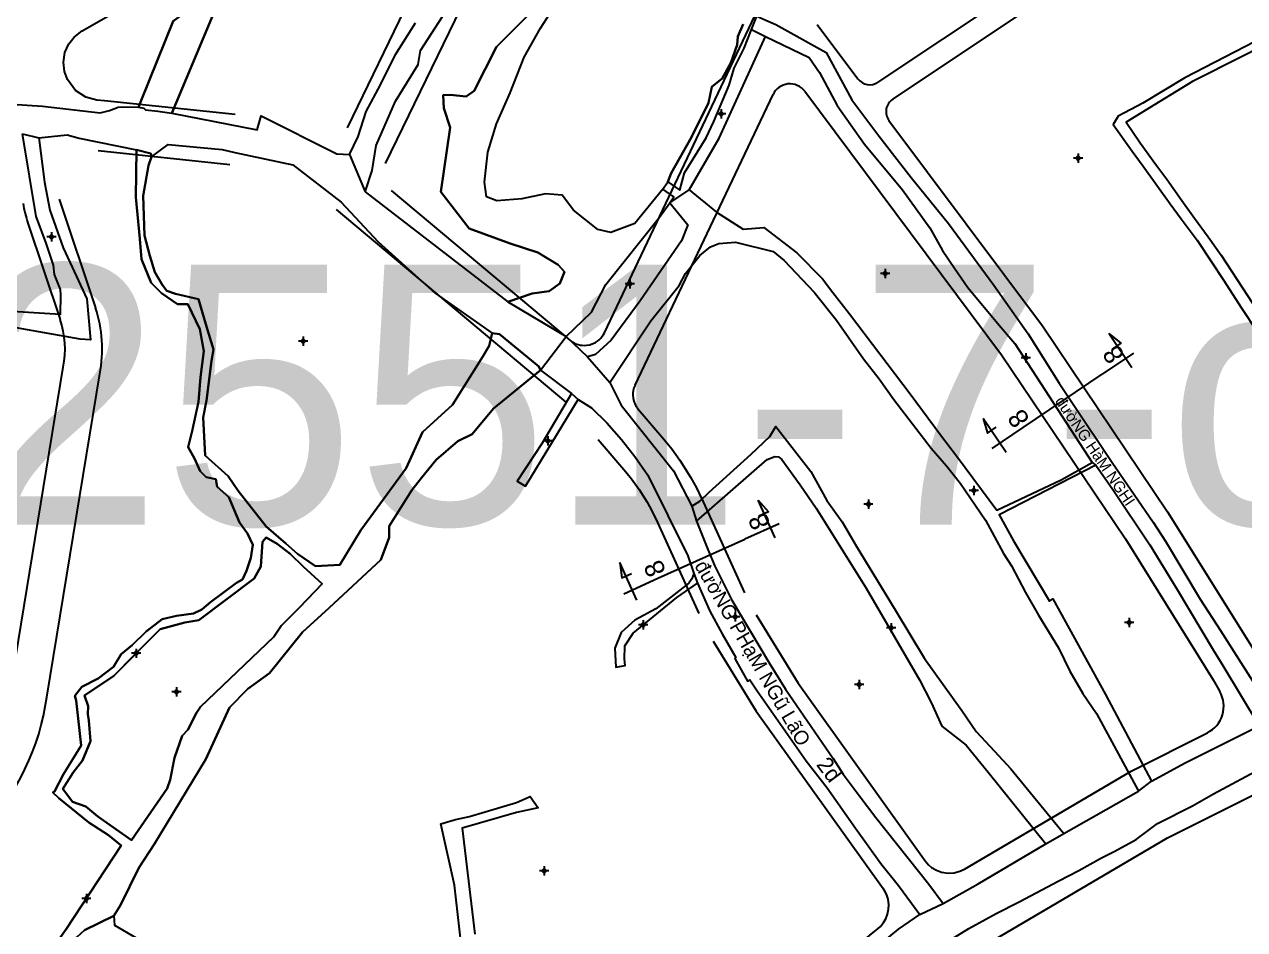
# Model space of a CAD drawing. Extents: x 548357 to 553070, y 1834500 to 1842500.
# Drawn here: x 551147.4 to 551476, y 1839059.6 to 1839303.4 of the extents above; entities that cross this region are included whole.
import ezdxf

# ---------------------------------------------------------------- set-up
doc = ezdxf.new("R2010")
doc.units = 0
for name, color, linetype in [('Level 10', 7, 'Continuous'), ('Level 11', 7, 'Continuous'), ('Level 13', 7, 'Continuous'), ('Level 2', 7, 'Continuous'), ('Level 30', 7, 'Continuous'), ('Level 4', 7, 'Continuous'), ('Level 55', 7, 'Continuous'), ('Level 7', 7, 'Continuous')]:
    doc.layers.add(name, color=color, linetype=linetype)

msp = doc.modelspace()

# ---------------------------------------------------------------- linework, layer by layer
at = {"layer": 'Level 10'}
for p, q in [((551343.22, 1839302.02), (551344.61, 1839305.69)), ((551343.22, 1839302.02), (551347.01, 1839300.19)), ((551146.86, 1839273.93), (551151.32, 1839272.87)), ((551234.95, 1839268.35), (551239.12, 1839258.3)), ((551239.12, 1839258.3), (551277.62, 1839228.73)), ((551319.29, 1839259.06), (551320.7, 1839261.03)), ((551321.17, 1839255.35), (551326.43, 1839258.87)), ((551277.62, 1839228.73), (551293.3, 1839219.36)), ((551286.41, 1839210.33), (551293.3, 1839219.36)), ((551293.3, 1839219.36), (551299.04, 1839213.85)), ((551299.04, 1839213.85), (551305.03, 1839206.96)), ((551286.41, 1839210.33), (551294.74, 1839203.99)), ((551294.74, 1839203.99), (551296.52, 1839202.42)), ((551434.94, 1839185.45), (551435.93, 1839184.74)), ((551327.14, 1839173.69), (551328.43, 1839169.65)), ((551327.69, 1839155.5), (551328.66, 1839152.96)), ((551171.44, 1839127.98), (551183.96, 1839140.52)), ((551427.31, 1839085.49), (551447.4, 1839096.94)), ((551447.4, 1839096.94), (551450.93, 1839099.62)), ((551422.47, 1839082.73), (551427.31, 1839085.49)), ((551388.55, 1839063.72), (551394.81, 1839066.6))]:
    msp.add_line(p, q, dxfattribs=at)
for points in [[(551239.12, 1839258.3), (551241.04, 1839264.06), (551242.15, 1839270.79), (551247.34, 1839282.73), (551253.41, 1839292.62), (551254.05, 1839296.37), (551260.97, 1839307.09), (551270.64, 1839327.46), (551272.93, 1839333.03), (551279.12, 1839354.17), (551278.69, 1839357.19), (551278.3, 1839363.59), (551277.52, 1839371.16), (551274.81, 1839379.55), (551269.44, 1839396.94), (551265.11, 1839405.74), (551263.42, 1839416.61), (551262.25, 1839426.58), (551261.35, 1839438.35), (551261.18, 1839447.6), (551260.8, 1839455.97), (551260.04, 1839460.82), (551260.67, 1839466.05)], [(551178.11, 1839281.15), (551178.84, 1839282.94), (551187.49, 1839304.32), (551189.2, 1839305.53), (551193.04, 1839312.33), (551192.8, 1839321.51), (551190.92, 1839325.97), (551182.02, 1839335.66), (551184.37, 1839338.68), (551188.76, 1839335.33), (551192.46, 1839332.64), (551196.73, 1839329.53), (551196.65, 1839325.49), (551203.48, 1839319.17), (551202.2, 1839315.65), (551187.09, 1839279.48)], [(551319.29, 1839259.06), (551311.81, 1839249.76), (551305.36, 1839247.4), (551301.81, 1839248.22), (551295.31, 1839253.41), (551292.21, 1839257.44), (551287.69, 1839257.75), (551281.34, 1839256.44), (551274.61, 1839255.89), (551271.83, 1839256.94), (551271.33, 1839260.9), (551272.2, 1839268.98), (551274.49, 1839276.66), (551278.25, 1839285.04), (551281.95, 1839294.6), (551286.35, 1839302.42), (551291.19, 1839310.06)], [(551277.62, 1839228.73), (551284.16, 1839230.91), (551288.74, 1839231.6), (551291.62, 1839233.6), (551292.85, 1839236.75), (551291.16, 1839238.67), (551285.68, 1839242.01), (551278.23, 1839244.43), (551267.13, 1839248.48), (551259.51, 1839258.34), (551262.09, 1839275.62), (551260.33, 1839280.86), (551260.2, 1839284.37), (551262.05, 1839284.42), (551266.39, 1839284.03), (551268.49, 1839285.56), (551274.51, 1839297.4), (551284.01, 1839306.87)], [(551344.61, 1839305.69), (551347.07, 1839304.57), (551349.72, 1839303.43), (551363.29, 1839295.87), (551370.25, 1839283.09), (551377.49, 1839273.37), (551381.78, 1839267.82), (551386.24, 1839262.18), (551396.27, 1839249.84), (551408.43, 1839233.16), (551417.73, 1839220.11), (551426.05, 1839206.76), (551429.8, 1839201.1), (551440.36, 1839185.46), (551451.36, 1839169.37), (551454.71, 1839164.2), (551464.05, 1839148.66), (551469.49, 1839140.18), (551480.42, 1839122.9), (551483.86, 1839116.42)], [(551234.95, 1839268.35), (551237.31, 1839273.26), (551239.46, 1839279.96), (551243.28, 1839287.13), (551247.35, 1839295.3), (551252.7, 1839303.87)], [(551320.7, 1839261.03), (551321.61, 1839263.4), (551327.04, 1839273.08), (551331.6, 1839282.34), (551332.53, 1839286.62), (551335.26, 1839288.87), (551337.66, 1839293.11), (551339.37, 1839297.9), (551339.49, 1839300.2), (551340.96, 1839303.46)], [(551320.7, 1839261.03), (551323.88, 1839258.79), (551325.17, 1839263.42), (551330.98, 1839272.87), (551333.1, 1839277.23), (551337.2, 1839287.04), (551338.52, 1839291.61), (551341.26, 1839297), (551343.22, 1839302.02)], [(551326.43, 1839258.87), (551334.52, 1839272.77), (551347.01, 1839300.19)], [(551347.01, 1839300.19), (551358.7, 1839294.52), (551361.49, 1839290.43), (551366.31, 1839281.55), (551373.59, 1839271.2), (551383.88, 1839258.88), (551391.22, 1839248.65), (551394.65, 1839242.54), (551397.89, 1839237.79), (551401.5, 1839232.59), (551409.87, 1839222.39), (551414.1, 1839217.44), (551434.94, 1839185.45)], [(551481.4, 1839300.13), (551459.94, 1839289.08), (551448.6, 1839282.18), (551441.98, 1839278.7), (551440.56, 1839276.49), (551445.73, 1839269.3), (551448.68, 1839265.2), (551455.94, 1839255.12), (551458.91, 1839251.09), (551463.18, 1839245.29), (551467.07, 1839239.47), (551470.4, 1839234.47), (551475.11, 1839227.18), (551479.49, 1839220.49)], [(551482.45, 1839298.41), (551464.08, 1839289.14), (551461.99, 1839288.05), (551453.15, 1839282.69), (551444.13, 1839277.09), (551447.85, 1839271.54), (551452.05, 1839265.69), (551455.03, 1839261.72), (551459.11, 1839256.03), (551462.47, 1839251.25), (551466.14, 1839246.23), (551469.64, 1839241.23), (551483.85, 1839219.5), (551487.72, 1839215.07), (551489.34, 1839212.06), (551495.82, 1839199.44), (551502.85, 1839186.94), (551514.61, 1839164.79), (551527.98, 1839137.95)], [(551132.17, 1839282.47), (551137.11, 1839282.35), (551152.25, 1839281.38), (551167.8, 1839279.59), (551170.34, 1839280.21), (551172.69, 1839281.14), (551173.93, 1839281.26), (551178.1, 1839281.15), (551178.11, 1839281.15)], [(551178.11, 1839281.15), (551179.52, 1839280.91), (551180.04, 1839280.41), (551183.3, 1839280.05), (551187.09, 1839279.48)], [(551187.09, 1839279.48), (551210.05, 1839275.05), (551211.17, 1839278.77), (551231.53, 1839268.55), (551234.95, 1839268.35)], [(551151.32, 1839272.87), (551152.83, 1839260.97), (551154.28, 1839253.36), (551157.8, 1839243.27), (551161.43, 1839235.56), (551164.22, 1839229.51), (551165.16, 1839218.45), (551162.41, 1839218.65), (551137.02, 1839223.11), (551136.92, 1839226.61), (551154.28, 1839225.6), (551157.09, 1839225.35), (551157.18, 1839230.53), (551157.09, 1839232.01), (551155.5, 1839236.06), (551155.22, 1839238.6), (551153.13, 1839244.77), (551150.58, 1839251.67), (551146.86, 1839273.93)], [(551151.32, 1839272.87), (551158.9, 1839273.71), (551162.14, 1839272.76), (551177.62, 1839269.62), (551181.49, 1839268.62), (551181.61, 1839267.74)], [(551181.61, 1839267.74), (551186.15, 1839271.05), (551200.64, 1839269.72), (551204.07, 1839268.95), (551219.72, 1839265.6), (551232.7, 1839255.56), (551242.65, 1839244.83), (551258.02, 1839231.08), (551273.37, 1839220.24)], [(551156.68, 1839056.94), (551158.6, 1839059.7), (551173.5, 1839082.29), (551170.02, 1839085.05), (551164.76, 1839088.48), (551156.68, 1839094.99), (551155.08, 1839096.5), (551155.51, 1839096.81), (551157.96, 1839101.44), (551162.67, 1839109.2), (551161.37, 1839121.32), (551161.01, 1839122.55), (551162.9, 1839124.96), (551167.22, 1839127.25), (551171.38, 1839130.41), (551173.5, 1839133.82), (551176.45, 1839136.23), (551180.22, 1839139.87), (551184.48, 1839143.19), (551188.39, 1839144.14), (551192.94, 1839144.71), (551195.19, 1839145.87), (551197.47, 1839147.8), (551204.54, 1839153.01), (551206.11, 1839153.93), (551207.24, 1839156.23), (551208.33, 1839159.79), (551208.89, 1839163.27), (551207.44, 1839166.32), (551205.29, 1839169.23), (551202.45, 1839176.05), (551199.28, 1839178.84), (551198.95, 1839180.93), (551196.39, 1839181.48), (551194.69, 1839183.07), (551193.23, 1839186.54), (551191.5, 1839189.52), (551192.69, 1839194.34), (551194.24, 1839201.81), (551194.86, 1839208.41), (551195.71, 1839215.44), (551194.61, 1839221.3), (551191.41, 1839228.06), (551188.59, 1839228.07), (551184.31, 1839231.07), (551181.52, 1839233.84), (551178.95, 1839240.23), (551178.48, 1839245.71), (551177.41, 1839256.86), (551177.62, 1839269.62), (551181.49, 1839268.62), (551181.61, 1839267.74), (551180.79, 1839265.46), (551179.42, 1839257.25), (551179.78, 1839246.59), (551181.17, 1839241.09), (551182.53, 1839236.68), (551184.57, 1839233.16), (551185.73, 1839231.66), (551188.09, 1839230.88), (551194.24, 1839229.41), (551195.32, 1839225.75), (551196.41, 1839222.06), (551198.35, 1839215.88), (551197.8, 1839212.82), (551196.41, 1839202.1), (551195.53, 1839197.54), (551196.1, 1839187.33), (551202.28, 1839181.75), (551204.93, 1839177.8), (551212.52, 1839168.2), (551217.83, 1839163.64), (551220.98, 1839160.87), (551225.82, 1839157.47), (551232.3, 1839157.89), (551237.96, 1839167.18), (551250.19, 1839183.88), (551254.64, 1839193.61), (551262.68, 1839200.96), (551270.85, 1839213.96), (551272.53, 1839216.83), (551273.37, 1839220.24)], [(551181.61, 1839267.74), (551180.79, 1839265.46), (551179.42, 1839257.25), (551179.78, 1839246.59), (551181.17, 1839241.09), (551182.53, 1839236.68), (551184.57, 1839233.16), (551185.73, 1839231.66), (551188.09, 1839230.88), (551194.24, 1839229.41), (551196.41, 1839222.06), (551198.35, 1839215.88), (551197.8, 1839212.82), (551196.41, 1839202.1), (551195.53, 1839197.54), (551196.1, 1839187.33), (551202.28, 1839181.75), (551204.93, 1839177.8), (551212.52, 1839168.2), (551217.83, 1839163.64), (551220.98, 1839160.87), (551225.82, 1839157.47), (551232.3, 1839157.89), (551237.96, 1839167.18), (551250.19, 1839183.88), (551254.64, 1839193.61), (551262.68, 1839200.96), (551270.85, 1839213.96), (551272.53, 1839216.83), (551273.37, 1839220.24)], [(551321.17, 1839255.35), (551322.31, 1839256.99), (551319.29, 1839259.06)], [(551326.43, 1839258.87), (551333.81, 1839252.81), (551340.93, 1839248.27), (551346.54, 1839248.76), (551355.37, 1839241.91), (551362.36, 1839234.94), (551365.12, 1839231.23), (551369.61, 1839225.51), (551385.93, 1839203.93), (551394.1, 1839192.9), (551398.72, 1839186.9), (551409.29, 1839172.55), (551426.58, 1839180.78), (551434.94, 1839185.45)], [(551293.3, 1839219.36), (551300.11, 1839225.92), (551303.99, 1839233.39), (551318.47, 1839251.48), (551321.17, 1839255.35)], [(551321.17, 1839255.35), (551326.04, 1839249.48), (551324.32, 1839245.17), (551313.24, 1839228.95), (551305.38, 1839218.34), (551301.16, 1839214.53), (551299.04, 1839213.85)], [(551305.03, 1839206.96), (551316.1, 1839223.54), (551323.72, 1839233.12), (551325.41, 1839236.34), (551329.29, 1839241.21), (551332.17, 1839243.54), (551334.45, 1839244.39), (551338.9, 1839244.77), (551349.05, 1839242.24), (551352.01, 1839239.86), (551360.08, 1839231.29), (551366.1, 1839223.74), (551373.32, 1839213.37), (551377.58, 1839207.99), (551381.54, 1839202.43), (551391.55, 1839189.3), (551395.7, 1839184.56), (551399.48, 1839179.76), (551406.18, 1839169.92), (551411.06, 1839160.9), (551413.21, 1839157.59), (551417.02, 1839150.41), (551420.53, 1839144.3), (551425.84, 1839135.48), (551428.92, 1839129.19), (551432.43, 1839123.17), (551436.08, 1839117.82), (551447.4, 1839096.94)], [(551273.37, 1839220.24), (551275.3, 1839220.01), (551285.9, 1839211.31), (551286.41, 1839210.33), (551273.71, 1839199.96), (551267.99, 1839193.06), (551264.1, 1839191.21), (551258.3, 1839186.12), (551254.31, 1839181.34), (551251.69, 1839177.94), (551245.6, 1839168.31), (551245.63, 1839165.23), (551243.35, 1839159.2), (551229.43, 1839146.3), (551222.3, 1839139.75), (551213.39, 1839128.64), (551207.53, 1839124.43), (551202.62, 1839119.42), (551196.26, 1839105.5), (551182.46, 1839082.73), (551178.22, 1839076.22), (551173.28, 1839066.17), (551171.5, 1839063.32), (551163.55, 1839059.44)], [(551273.37, 1839220.24), (551275.3, 1839220.01), (551285.9, 1839211.31), (551286.41, 1839210.33)], [(551171.5, 1839063.32), (551173.28, 1839066.17), (551178.22, 1839076.22), (551182.46, 1839082.73), (551196.26, 1839105.5), (551202.62, 1839119.42), (551207.53, 1839124.43), (551213.39, 1839128.64), (551222.3, 1839139.75), (551229.43, 1839146.3), (551243.35, 1839159.2), (551245.63, 1839165.23), (551245.6, 1839168.31), (551251.69, 1839177.94), (551254.31, 1839181.34), (551258.3, 1839186.12), (551264.1, 1839191.21), (551267.99, 1839193.06), (551273.71, 1839199.96), (551286.41, 1839210.33)], [(551305.03, 1839206.96), (551308.1, 1839200.86), (551322.24, 1839183.14), (551327.14, 1839173.69)], [(551294.74, 1839203.99), (551286.87, 1839190.65), (551280.1, 1839180.4), (551282.3, 1839179.06), (551296.52, 1839202.42)], [(551296.52, 1839202.42), (551300.11, 1839200.19), (551304.28, 1839196.13), (551308.23, 1839191.65), (551311.76, 1839187.01), (551315.25, 1839181.98), (551326.02, 1839160.27), (551327.69, 1839155.5)], [(551327.14, 1839173.69), (551329.28, 1839174.97), (551331.76, 1839177.47), (551343.12, 1839187.66), (551348.11, 1839192.4), (551349.77, 1839195.12), (551359.18, 1839182.98), (551363.51, 1839175.15), (551367.65, 1839169.48), (551371.42, 1839163), (551375.85, 1839155.62), (551381.86, 1839145.78), (551389.83, 1839132.63), (551399.84, 1839118.61), (551403.74, 1839112.93), (551408.66, 1839107.71), (551413.02, 1839102.95), (551427.31, 1839085.49)], [(551328.43, 1839169.65), (551347.38, 1839186.27), (551349.47, 1839187.03), (551350.48, 1839186.91), (551351.34, 1839186.26), (551356.28, 1839179.44), (551360.6, 1839173.11), (551374.06, 1839151.54), (551388.45, 1839126.92), (551391.58, 1839120.76), (551394.48, 1839114.39), (551401, 1839109.32), (551406.91, 1839102.06), (551422.47, 1839082.73)], [(551435.93, 1839184.74), (551409.94, 1839171.35), (551413.73, 1839164.3), (551423.49, 1839148.11), (551424.39, 1839148.71), (551438.5, 1839122.97), (551450.93, 1839099.62)], [(551435.93, 1839184.74), (551440.51, 1839178.18), (551450.5, 1839163.28), (551457.84, 1839151.21), (551467.52, 1839135.01), (551470.15, 1839130.73), (551479.91, 1839114.49)], [(551328.43, 1839169.65), (551331.44, 1839161.97), (551333.37, 1839157.51), (551337.94, 1839148.34), (551347.97, 1839131.44), (551352.34, 1839124.41), (551365.2, 1839105.69), (551367.92, 1839101.52), (551372.22, 1839095.75), (551376.71, 1839089.85), (551390.92, 1839071.84), (551394.81, 1839066.6)], [(551183.96, 1839140.52), (551190.59, 1839142.33), (551194.41, 1839142.99), (551209.26, 1839154.16), (551211.08, 1839157.45), (551211.54, 1839164.03), (551212.48, 1839165.25), (551215.44, 1839163.49), (551218.97, 1839160.85), (551222.45, 1839157.37), (551227.62, 1839152.75), (551221.48, 1839146.37), (551216.53, 1839141.43), (551214.6, 1839138.48), (551194.81, 1839119.63), (551193.73, 1839117.96), (551191.39, 1839113.4), (551189.84, 1839111.76), (551187.81, 1839105.86), (551186.66, 1839099.94), (551185.81, 1839097.66), (551176.27, 1839083.71), (551167.16, 1839090.06), (551163.92, 1839092.8), (551160.31, 1839094.06), (551157.76, 1839097.53), (551160.52, 1839101.97), (551163.05, 1839105.2), (551165.16, 1839110.35), (551164.71, 1839115.9), (551164.44, 1839117.68), (551164.57, 1839119.81), (551163.6, 1839122.66), (551171.44, 1839127.98)], [(551327.69, 1839155.5), (551327.12, 1839154.06), (551326.32, 1839152.93), (551317.46, 1839146.02), (551311.75, 1839143), (551308.08, 1839139.68), (551306.4, 1839135.45), (551306.66, 1839130.34), (551309.14, 1839130.71), (551309.04, 1839132.47), (551309.08, 1839136.08), (551311.32, 1839139.43), (551323.07, 1839149.08), (551328.66, 1839152.96)], [(551328.66, 1839152.96), (551332.02, 1839145.42), (551335.27, 1839139.28), (551339, 1839132.88), (551338.68, 1839132.65), (551342.13, 1839126.53), (551342.72, 1839126.86), (551344.69, 1839123.92), (551357.89, 1839105.08), (551363.54, 1839097.76), (551371.19, 1839086.95), (551378.05, 1839077.43), (551382.8, 1839071.49), (551388.55, 1839063.72)], [(551171.44, 1839127.98), (551177.07, 1839133.59), (551183.96, 1839140.52)], [(551450.93, 1839099.62), (551459.96, 1839104.51), (551479.91, 1839114.49)], [(551339.57, 1838991.66), (551341.67, 1838997.91), (551355.45, 1839014.08), (551361, 1839020.21), (551366.88, 1839027.41), (551373.65, 1839034.23), (551380.01, 1839039.79), (551385.93, 1839045.97), (551396.89, 1839051.61), (551395.63, 1839056.17), (551401.69, 1839059.87), (551409.05, 1839063.94), (551415.3, 1839067.1), (551425.98, 1839072.75), (551431.31, 1839075.5), (551437.48, 1839078.94), (551441.06, 1839080.71), (551446.75, 1839083.84), (551452.58, 1839088.15), (551462, 1839092.98), (551467.62, 1839096.22), (551481.32, 1839103.57)], [(551266.4, 1839043.92), (551263.18, 1839071.58), (551259.57, 1839088.08), (551263.52, 1839089.24), (551267.25, 1839090.05), (551279.93, 1839093.84), (551283.6, 1839095.47), (551285.73, 1839092.42), (551279.89, 1839091.14), (551265.27, 1839086.95), (551268.74, 1839058.39)], [(551173.5, 1839082.29), (551160.15, 1839062.08), (551158.6, 1839059.7), (551173.5, 1839082.29)], [(551394.81, 1839066.6), (551404.21, 1839071.96), (551422.47, 1839082.73)], [(551160.16, 1839055.35), (551161.62, 1839057.7), (551163.55, 1839059.44), (551171.5, 1839063.32)], [(551171.5, 1839063.32), (551171.62, 1839060.77), (551177.46, 1839057.44)], [(551342.58, 1838914.79), (551335.21, 1838950.51), (551332.73, 1838962.22), (551328.34, 1838981.83), (551328.57, 1838982.04), (551322.36, 1839005.57), (551333.14, 1839008.32), (551351.03, 1839031.17), (551366.62, 1839046.23), (551377.65, 1839056.22), (551378.14, 1839055.85), (551382.77, 1839059.75), (551388.55, 1839063.72)]]:
    msp.add_lwpolyline(points, dxfattribs=at)
msp.add_lwpolyline([(551190.59, 1839142.33), (551183.96, 1839140.52), (551171.44, 1839127.98), (551163.6, 1839122.66), (551164.57, 1839119.81), (551164.44, 1839117.68), (551164.71, 1839115.9), (551165.16, 1839110.35), (551163.05, 1839105.2), (551160.52, 1839101.97), (551157.76, 1839097.53), (551160.31, 1839094.06), (551163.92, 1839092.8), (551167.16, 1839090.06), (551176.27, 1839083.71), (551185.81, 1839097.66), (551186.66, 1839099.94), (551187.81, 1839105.86), (551189.84, 1839111.76), (551191.39, 1839113.4), (551193.73, 1839117.96), (551194.81, 1839119.63), (551214.6, 1839138.48), (551216.53, 1839141.43), (551221.48, 1839146.37), (551227.62, 1839152.75), (551222.45, 1839157.37), (551218.97, 1839160.85), (551215.44, 1839163.49), (551212.48, 1839165.25), (551211.54, 1839164.03), (551211.08, 1839157.45), (551209.26, 1839154.16), (551194.41, 1839142.99)], close=True, dxfattribs=at)
at = {"layer": 'Level 11'}
for p, q in [((551334.38, 1839279.33), (551333.76, 1839279.33)), ((551335.01, 1839279.95), (551334.38, 1839279.33)), ((551334.38, 1839279.33), (551335.01, 1839278.7)), ((551335.01, 1839280.58), (551335.01, 1839279.95)), ((551335.63, 1839279.33), (551335.01, 1839279.95)), ((551335.01, 1839278.7), (551335.63, 1839279.33)), ((551335.01, 1839278.7), (551335.01, 1839278.08)), ((551336.26, 1839279.33), (551335.63, 1839279.33)), ((551431.21, 1839268.01), (551430.59, 1839267.39)), ((551431.21, 1839268.64), (551431.21, 1839268.01)), ((551431.84, 1839267.39), (551431.21, 1839268.01)), ((551430.59, 1839267.39), (551429.96, 1839267.39)), ((551430.59, 1839267.39), (551431.21, 1839266.76)), ((551431.21, 1839266.76), (551431.84, 1839267.39)), ((551431.21, 1839266.76), (551431.21, 1839266.14)), ((551432.46, 1839267.39), (551431.84, 1839267.39)), ((551154.07, 1839246.19), (551153.44, 1839246.19)), ((551154.69, 1839246.81), (551154.07, 1839246.19)), ((551154.07, 1839246.19), (551154.69, 1839245.56)), ((551154.69, 1839247.44), (551154.69, 1839246.81)), ((551155.32, 1839246.19), (551154.69, 1839246.81)), ((551154.69, 1839245.56), (551155.32, 1839246.19)), ((551154.69, 1839245.56), (551154.69, 1839244.94)), ((551155.94, 1839246.19), (551155.32, 1839246.19)), ((551378.56, 1839236.33), (551377.94, 1839236.33)), ((551379.19, 1839236.95), (551378.56, 1839236.33)), ((551378.56, 1839236.33), (551379.19, 1839235.7)), ((551379.19, 1839237.58), (551379.19, 1839236.95)), ((551379.81, 1839236.33), (551379.19, 1839236.95)), ((551379.19, 1839235.7), (551379.81, 1839236.33)), ((551379.19, 1839235.7), (551379.19, 1839235.08)), ((551380.44, 1839236.33), (551379.81, 1839236.33)), ((551309.81, 1839233.57), (551309.19, 1839233.57)), ((551310.44, 1839234.19), (551309.81, 1839233.57)), ((551309.81, 1839233.57), (551310.44, 1839232.94)), ((551310.44, 1839234.82), (551310.44, 1839234.19)), ((551311.06, 1839233.57), (551310.44, 1839234.19)), ((551310.44, 1839232.94), (551311.06, 1839233.57)), ((551310.44, 1839232.94), (551310.44, 1839232.32)), ((551311.69, 1839233.57), (551311.06, 1839233.57)), ((551222.49, 1839218.77), (551221.87, 1839218.14)), ((551222.49, 1839219.39), (551222.49, 1839218.77)), ((551223.12, 1839218.14), (551222.49, 1839218.77)), ((551221.87, 1839218.14), (551221.24, 1839218.14)), ((551221.87, 1839218.14), (551222.49, 1839217.52)), ((551222.49, 1839217.52), (551223.12, 1839218.14)), ((551222.49, 1839217.52), (551222.49, 1839216.89)), ((551223.74, 1839218.14), (551223.12, 1839218.14)), ((551416.47, 1839213.63), (551415.85, 1839213.63)), ((551417.1, 1839214.26), (551416.47, 1839213.63)), ((551416.47, 1839213.63), (551417.1, 1839213.01)), ((551417.1, 1839214.88), (551417.1, 1839214.26)), ((551417.72, 1839213.63), (551417.1, 1839214.26)), ((551417.1, 1839213.01), (551417.72, 1839213.63)), ((551417.1, 1839213.01), (551417.1, 1839212.38)), ((551418.35, 1839213.63), (551417.72, 1839213.63)), ((551288.38, 1839192.5), (551288.38, 1839191.87)), ((551287.75, 1839191.25), (551287.13, 1839191.25)), ((551288.38, 1839191.87), (551287.75, 1839191.25)), ((551287.75, 1839191.25), (551288.38, 1839190.62)), ((551289, 1839191.25), (551288.38, 1839191.87)), ((551288.38, 1839190.62), (551289, 1839191.25)), ((551288.38, 1839190.62), (551288.38, 1839190)), ((551289.63, 1839191.25), (551289, 1839191.25)), ((551403.04, 1839179.16), (551403.04, 1839178.53)), ((551402.42, 1839177.91), (551401.79, 1839177.91)), ((551403.04, 1839178.53), (551402.42, 1839177.91)), ((551402.42, 1839177.91), (551403.04, 1839177.28)), ((551403.67, 1839177.91), (551403.04, 1839178.53)), ((551403.04, 1839177.28), (551403.67, 1839177.91)), ((551403.04, 1839177.28), (551403.04, 1839176.66)), ((551404.29, 1839177.91), (551403.67, 1839177.91)), ((551374.04, 1839174.21), (551373.42, 1839174.21)), ((551374.67, 1839174.83), (551374.04, 1839174.21)), ((551374.04, 1839174.21), (551374.67, 1839173.58)), ((551374.67, 1839175.46), (551374.67, 1839174.83)), ((551375.29, 1839174.21), (551374.67, 1839174.83)), ((551374.67, 1839173.58), (551375.29, 1839174.21)), ((551374.67, 1839173.58), (551374.67, 1839172.96)), ((551375.92, 1839174.21), (551375.29, 1839174.21)), ((551314.05, 1839142.93), (551314.05, 1839142.3)), ((551338.21, 1839143.87), (551337.58, 1839143.87)), ((551338.83, 1839144.49), (551338.21, 1839143.87)), ((551338.21, 1839143.87), (551338.83, 1839143.24)), ((551338.83, 1839145.12), (551338.83, 1839144.49)), ((551339.46, 1839143.87), (551338.83, 1839144.49)), ((551338.83, 1839143.24), (551339.46, 1839143.87)), ((551338.83, 1839143.24), (551338.83, 1839142.62)), ((551340.08, 1839143.87), (551339.46, 1839143.87)), ((551444.88, 1839142.99), (551444.25, 1839142.36)), ((551444.88, 1839143.61), (551444.88, 1839142.99)), ((551445.5, 1839142.36), (551444.88, 1839142.99)), ((551313.42, 1839141.68), (551312.8, 1839141.68)), ((551314.05, 1839142.3), (551313.42, 1839141.68)), ((551313.42, 1839141.68), (551314.05, 1839141.05)), ((551314.67, 1839141.68), (551314.05, 1839142.3)), ((551314.05, 1839141.05), (551314.67, 1839141.68)), ((551314.05, 1839141.05), (551314.05, 1839140.43)), ((551315.3, 1839141.68), (551314.67, 1839141.68)), ((551380.21, 1839140.9), (551379.59, 1839140.9)), ((551380.84, 1839141.53), (551380.21, 1839140.9)), ((551380.21, 1839140.9), (551380.84, 1839140.28)), ((551380.84, 1839142.15), (551380.84, 1839141.53)), ((551381.46, 1839140.9), (551380.84, 1839141.53)), ((551380.84, 1839140.28), (551381.46, 1839140.9)), ((551380.84, 1839140.28), (551380.84, 1839139.65)), ((551382.09, 1839140.9), (551381.46, 1839140.9)), ((551444.25, 1839142.36), (551443.63, 1839142.36)), ((551444.25, 1839142.36), (551444.88, 1839141.74)), ((551444.88, 1839141.74), (551445.5, 1839142.36)), ((551444.88, 1839141.74), (551444.88, 1839141.11)), ((551446.13, 1839142.36), (551445.5, 1839142.36)), ((551176.86, 1839134.03), (551176.24, 1839134.03)), ((551177.49, 1839134.66), (551176.86, 1839134.03)), ((551176.86, 1839134.03), (551177.49, 1839133.41)), ((551177.49, 1839135.28), (551177.49, 1839134.66)), ((551178.11, 1839134.03), (551177.49, 1839134.66)), ((551177.49, 1839133.41), (551178.11, 1839134.03)), ((551177.49, 1839133.41), (551177.49, 1839132.78)), ((551178.74, 1839134.03), (551178.11, 1839134.03)), ((551372.21, 1839126.89), (551372.21, 1839126.26)), ((551187.76, 1839123.66), (551187.13, 1839123.66)), ((551188.38, 1839124.29), (551187.76, 1839123.66)), ((551187.76, 1839123.66), (551188.38, 1839123.04)), ((551188.38, 1839124.91), (551188.38, 1839124.29)), ((551189.01, 1839123.66), (551188.38, 1839124.29)), ((551188.38, 1839123.04), (551189.01, 1839123.66)), ((551189.63, 1839123.66), (551189.01, 1839123.66)), ((551371.58, 1839125.64), (551370.96, 1839125.64)), ((551372.21, 1839126.26), (551371.58, 1839125.64)), ((551371.58, 1839125.64), (551372.21, 1839125.01)), ((551372.83, 1839125.64), (551372.21, 1839126.26)), ((551372.21, 1839125.01), (551372.83, 1839125.64)), ((551372.21, 1839125.01), (551372.21, 1839124.39)), ((551373.46, 1839125.64), (551372.83, 1839125.64)), ((551188.38, 1839123.04), (551188.38, 1839122.41)), ((551286.74, 1839075.41), (551286.11, 1839075.41)), ((551287.36, 1839076.04), (551286.74, 1839075.41)), ((551286.74, 1839075.41), (551287.36, 1839074.79)), ((551287.36, 1839076.66), (551287.36, 1839076.04)), ((551287.99, 1839075.41), (551287.36, 1839076.04)), ((551287.36, 1839074.79), (551287.99, 1839075.41)), ((551287.36, 1839074.79), (551287.36, 1839074.16)), ((551288.61, 1839075.41), (551287.99, 1839075.41)), ((551163.46, 1839068.02), (551162.83, 1839068.02)), ((551164.08, 1839068.65), (551163.46, 1839068.02)), ((551163.46, 1839068.02), (551164.08, 1839067.4)), ((551164.08, 1839069.27), (551164.08, 1839068.65)), ((551164.71, 1839068.02), (551164.08, 1839068.65)), ((551164.08, 1839067.4), (551164.71, 1839068.02)), ((551164.08, 1839067.4), (551164.08, 1839066.77)), ((551165.33, 1839068.02), (551164.71, 1839068.02))]:
    msp.add_line(p, q, dxfattribs=at)
for centre in [(551335.01, 1839279.33), (551431.21, 1839267.39), (551154.69, 1839246.19), (551379.19, 1839236.33), (551310.44, 1839233.57), (551222.49, 1839218.14), (551417.1, 1839213.63), (551288.38, 1839191.25), (551403.04, 1839177.91), (551374.67, 1839174.21), (551338.83, 1839143.87), (551314.05, 1839141.68), (551380.84, 1839140.9), (551444.88, 1839142.36), (551177.49, 1839134.03), (551188.38, 1839123.66), (551372.2, 1839125.64), (551287.36, 1839075.41), (551164.08, 1839068.02)]:
    msp.add_circle(centre, 0.15, dxfattribs=at)
at = {"layer": 'Level 13'}
for points in [[(551445.65, 1839210.95), (551439.41, 1839220.17)], [(551439.41, 1839220.17), (551442.65, 1839217.56), (551440.3, 1839215.97)], [(551446.04, 1839214.88), (551437.65, 1839209.21)], [(551416.38, 1839194.84), (551437.65, 1839209.21)], [(551411.79, 1839188.08), (551405.55, 1839197.31)], [(551405.55, 1839197.31), (551406.77, 1839193.33), (551409.12, 1839194.92)], [(551407.99, 1839189.18), (551416.38, 1839194.84)], [(551349.58, 1839165.14), (551345, 1839175.29)], [(551345, 1839175.29), (551347.75, 1839172.17), (551345.16, 1839171)], [(551350.64, 1839168.95), (551341.41, 1839164.79)], [(551318.01, 1839154.24), (551341.41, 1839164.79)], [(551312.33, 1839148.35), (551307.76, 1839158.5)], [(551307.76, 1839158.5), (551308.28, 1839154.37), (551310.87, 1839155.54)], [(551308.78, 1839150.08), (551318.01, 1839154.24)]]:
    msp.add_lwpolyline(points, dxfattribs=at)
at = {"layer": 'Level 2'}
for p, q in [((551286.35, 1839302.42), (551291.19, 1839310.06)), ((551340.96, 1839303.46), (551339.49, 1839300.2)), ((551274.49, 1839276.66), (551278.25, 1839285.04)), ((551178.11, 1839281.15), (551179.52, 1839280.91)), ((551179.52, 1839280.91), (551180.04, 1839280.41)), ((551180.04, 1839280.41), (551183.3, 1839280.05)), ((551260.33, 1839280.86), (551262.09, 1839275.62)), ((551327.04, 1839273.08), (551321.61, 1839263.4)), ((551321.61, 1839263.4), (551320.7, 1839261.03)), ((551322.31, 1839256.99), (551319.29, 1839259.06)), ((551274.61, 1839255.89), (551271.83, 1839256.94)), ((551292.21, 1839257.44), (551287.69, 1839257.75)), ((551321.17, 1839255.35), (551322.31, 1839256.99)), ((551181.17, 1839241.09), (551179.78, 1839246.59)), ((551182.53, 1839236.68), (551181.17, 1839241.09)), ((551291.16, 1839238.67), (551292.85, 1839236.75)), ((551293.3, 1839219.36), (551300.11, 1839225.92)), ((551197.8, 1839212.82), (551198.35, 1839215.88)), ((551270.85, 1839213.96), (551262.68, 1839200.96)), ((551250.19, 1839183.88), (551237.96, 1839167.18)), ((551237.96, 1839167.18), (551232.3, 1839157.89)), ((551220.98, 1839160.87), (551217.83, 1839163.64)), ((551222.3, 1839139.75), (551229.43, 1839146.3)), ((551213.39, 1839128.64), (551222.3, 1839139.75)), ((551178.22, 1839076.22), (551182.46, 1839082.73)), ((551173.28, 1839066.17), (551178.22, 1839076.22))]:
    msp.add_line(p, q, dxfattribs=at)
for points in [[(551183.3, 1839280.05), (551187.09, 1839279.48), (551202.2, 1839315.65), (551203.48, 1839319.17), (551196.65, 1839325.49), (551196.73, 1839329.53), (551192.46, 1839332.64), (551188.76, 1839335.33), (551184.37, 1839338.68), (551182.02, 1839335.66), (551190.92, 1839325.97), (551192.8, 1839321.51), (551193.04, 1839312.33), (551189.2, 1839305.53), (551187.49, 1839304.32), (551178.84, 1839282.94), (551178.11, 1839281.15)], [(551284.01, 1839306.87), (551274.51, 1839297.4), (551268.49, 1839285.56), (551266.39, 1839284.03), (551262.05, 1839284.42)], [(551320.7, 1839261.03), (551323.88, 1839258.79), (551325.17, 1839263.42), (551330.98, 1839272.87), (551333.1, 1839277.23), (551337.2, 1839287.04), (551338.52, 1839291.61), (551341.26, 1839297), (551343.22, 1839302.02), (551344.61, 1839305.69)], [(551278.25, 1839285.04), (551281.95, 1839294.6), (551286.35, 1839302.42)], [(551339.49, 1839300.2), (551339.37, 1839297.9), (551337.66, 1839293.11), (551335.26, 1839288.87), (551332.53, 1839286.62), (551331.6, 1839282.34), (551327.04, 1839273.08)], [(551262.05, 1839284.42), (551260.2, 1839284.37), (551260.33, 1839280.86)], [(551262.09, 1839275.62), (551259.51, 1839258.34), (551267.13, 1839248.48), (551278.23, 1839244.43)], [(551271.83, 1839256.94), (551271.33, 1839260.9), (551272.2, 1839268.98), (551274.49, 1839276.66)], [(551177.62, 1839269.62), (551177.41, 1839256.86), (551178.48, 1839245.71), (551178.95, 1839240.23), (551181.52, 1839233.84), (551184.31, 1839231.07), (551188.59, 1839228.07), (551191.41, 1839228.06), (551194.61, 1839221.3), (551195.71, 1839215.44), (551194.86, 1839208.41), (551194.24, 1839201.81), (551192.69, 1839194.34), (551191.5, 1839189.52), (551193.23, 1839186.54), (551194.69, 1839183.07), (551196.39, 1839181.48), (551198.95, 1839180.93), (551199.28, 1839178.84), (551202.45, 1839176.05), (551205.29, 1839169.23), (551207.44, 1839166.32), (551208.89, 1839163.27), (551208.33, 1839159.79), (551207.24, 1839156.23), (551206.11, 1839153.93), (551204.54, 1839153.01), (551197.47, 1839147.8), (551195.19, 1839145.87), (551192.94, 1839144.71), (551188.39, 1839144.14), (551184.48, 1839143.19), (551180.22, 1839139.87), (551176.45, 1839136.23), (551173.5, 1839133.82), (551171.38, 1839130.41), (551167.22, 1839127.25), (551162.9, 1839124.96), (551161.01, 1839122.55), (551161.37, 1839121.32), (551162.67, 1839109.2), (551157.96, 1839101.44), (551155.51, 1839096.81), (551155.08, 1839096.5), (551156.68, 1839094.99), (551164.76, 1839088.48), (551170.02, 1839085.05), (551173.5, 1839082.29), (551158.6, 1839059.7), (551156.68, 1839056.94)], [(551181.61, 1839267.74), (551181.49, 1839268.62), (551177.62, 1839269.62)], [(551179.78, 1839246.59), (551179.42, 1839257.25), (551180.79, 1839265.46), (551181.61, 1839267.74)], [(551319.29, 1839259.06), (551311.81, 1839249.76), (551305.36, 1839247.4), (551301.81, 1839248.22), (551295.31, 1839253.41), (551292.21, 1839257.44)], [(551287.69, 1839257.75), (551281.34, 1839256.44), (551274.61, 1839255.89)], [(551300.11, 1839225.92), (551303.99, 1839233.39), (551318.47, 1839251.48), (551321.17, 1839255.35)], [(551278.23, 1839244.43), (551285.68, 1839242.01), (551291.16, 1839238.67)], [(551185.73, 1839231.66), (551184.57, 1839233.16), (551182.53, 1839236.68)], [(551292.85, 1839236.75), (551291.62, 1839233.6), (551288.74, 1839231.6), (551284.16, 1839230.91), (551277.62, 1839228.73), (551293.3, 1839219.36)], [(551194.24, 1839229.41), (551188.09, 1839230.88), (551185.73, 1839231.66)], [(551198.35, 1839215.88), (551196.41, 1839222.06), (551195.32, 1839225.75), (551194.24, 1839229.41)], [(551273.37, 1839220.24), (551272.53, 1839216.83), (551270.85, 1839213.96)], [(551285.9, 1839211.31), (551275.3, 1839220.01), (551273.37, 1839220.24)], [(551195.53, 1839197.54), (551196.41, 1839202.1), (551197.8, 1839212.82)], [(551245.63, 1839165.23), (551245.6, 1839168.31), (551251.69, 1839177.94), (551254.31, 1839181.34), (551258.3, 1839186.12), (551264.1, 1839191.21), (551267.99, 1839193.06), (551273.71, 1839199.96), (551286.41, 1839210.33), (551285.9, 1839211.31)], [(551262.68, 1839200.96), (551254.64, 1839193.61), (551250.19, 1839183.88)], [(551202.28, 1839181.75), (551196.1, 1839187.33), (551195.53, 1839197.54)], [(551217.83, 1839163.64), (551212.52, 1839168.2), (551204.93, 1839177.8), (551202.28, 1839181.75)], [(551229.43, 1839146.3), (551243.35, 1839159.2), (551245.63, 1839165.23)], [(551232.3, 1839157.89), (551225.82, 1839157.47), (551220.98, 1839160.87)], [(551202.62, 1839119.42), (551207.53, 1839124.43), (551213.39, 1839128.64)], [(551182.46, 1839082.73), (551196.26, 1839105.5), (551202.62, 1839119.42)], [(551161.62, 1839057.7), (551163.55, 1839059.44), (551171.5, 1839063.32), (551173.28, 1839066.17)]]:
    msp.add_lwpolyline(points, dxfattribs=at)
at = {"layer": 'Level 30'}
for p, q in [((551244.66, 1839265.94), (551277.67, 1839334.08)), ((551303.59, 1839220.39), (551357.42, 1839333.75)), ((551377.27, 1839287.86), (551441.53, 1839330.67)), ((551360.92, 1839303.43), (551371.84, 1839288.79)), ((551311.83, 1839206.25), (551349.01, 1839284.55)), ((551167.29, 1839269.44), (551202.74, 1839265.71)), ((551246.21, 1839258.73), (551294.32, 1839218.36)), ((551156.76, 1839256.32), (551166.53, 1839227.12)), ((551231.39, 1839253.54), (551293.19, 1839201.68)), ((551148.36, 1839249.9), (551157.05, 1839223.95)), ((551143.53, 1839123.73), (551157.85, 1839211.09)), ((551153.42, 1839122.24), (551167.69, 1839209.31)), ((551312.69, 1839199.78), (551319.62, 1839191.7)), ((551301.88, 1839191.65), (551309.37, 1839182.91)), ((551329.74, 1839175.81), (551341.3, 1839150.28)), ((551317.44, 1839170.24), (551329.01, 1839144.71))]:
    msp.add_line(p, q, dxfattribs=at)
for points in [[(551204.16, 1839279.13), (551169, 1839282.84), (551166.87, 1839283.06), (551163.94, 1839283.83), (551161.19, 1839285.61), (551158.96, 1839288.58), (551158.19, 1839290.71), (551157.93, 1839293.23), (551158.33, 1839295.82), (551159.36, 1839298.18), (551160.77, 1839299.99), (551162.96, 1839301.69), (551256.76, 1839355.38), (551258.62, 1839356.16), (551261.46, 1839356.41), (551264.2, 1839355.65), (551266.44, 1839354.04), (551268.19, 1839351.33), (551268.73, 1839348.27), (551267.93, 1839344.95), (551234.33, 1839275.58)], [(551381.22, 1839283.28), (551449.5, 1839328.77), (551458.94, 1839329.89)], [(551357.53, 1839285.4), (551410.55, 1839214.39), (551443.94, 1839164.83), (551467.56, 1839126.86), (551469.34, 1839123.71)], [(551380.23, 1839277.56), (551421.56, 1839222.2), (551455.27, 1839172.17), (551479.17, 1839133.76), (551481.83, 1839129.06)], [(551294.32, 1839218.36), (551294.77, 1839218.02), (551295.05, 1839217.83), (551295.39, 1839217.64), (551295.9, 1839217.41), (551296.49, 1839217.2), (551297.14, 1839217.05), (551297.61, 1839216.99), (551298.13, 1839216.96), (551298.8, 1839216.99), (551299.68, 1839217.15), (551300.06, 1839217.26), (551300.6, 1839217.47), (551301.22, 1839217.79), (551301.77, 1839218.15), (551302.19, 1839218.5), (551302.59, 1839218.9), (551303.02, 1839219.43), (551303.32, 1839219.88), (551303.59, 1839220.39)], [(551311.83, 1839206.25), (551311.54, 1839205.53), (551311.36, 1839204.83), (551311.27, 1839204.22), (551311.25, 1839203.59), (551311.32, 1839202.74), (551311.51, 1839201.91), (551311.58, 1839201.71), (551311.74, 1839201.3), (551311.94, 1839200.89), (551312.1, 1839200.61), (551312.24, 1839200.37), (551312.48, 1839200.05), (551312.69, 1839199.78)], [(551319.62, 1839191.7), (551321.72, 1839189.12), (551323.94, 1839186.08), (551326.82, 1839181.51), (551328.39, 1839178.6), (551329.76, 1839175.75)], [(551309.37, 1839182.91), (551310.92, 1839181.02), (551312.99, 1839178.18), (551315.13, 1839174.75), (551316.4, 1839172.41), (551317.46, 1839170.19)], [(551344.42, 1839144.41), (551355.74, 1839125.96), (551389.96, 1839078.16)], [(551332.92, 1839137.34), (551344.49, 1839118.49), (551378.69, 1839070.72)], [(551400.52, 1839075.92), (551445.42, 1839102.32), (551465.97, 1839112.61)], [(551405.54, 1839055.09), (551455.22, 1839084.3), (551478.6, 1839096.02)], [(551389.96, 1839078.16), (551390.88, 1839077.09), (551391.72, 1839076.38), (551393.06, 1839075.58), (551394.35, 1839075.11), (551396.15, 1839074.83), (551397.78, 1839074.93), (551399.31, 1839075.34), (551400.52, 1839075.92)], [(551365.71, 1839049.54), (551367.41, 1839051.22), (551369.77, 1839053.44), (551373.19, 1839056.5), (551375.52, 1839058.46), (551377.18, 1839059.81), (551377.9, 1839060.46), (551378.78, 1839061.54), (551379.35, 1839062.51), (551379.84, 1839063.75), (551380.14, 1839065.16), (551380.18, 1839066.25), (551379.99, 1839067.84), (551379.55, 1839069.19), (551379.15, 1839069.99), (551378.69, 1839070.72)]]:
    msp.add_lwpolyline(points, dxfattribs=at)
for centre, radius, start, end in [((551375.05, 1839291.19), 4, 216.7463, 303.6758), ((551353.52, 1839282.41), 5, 36.7463, 154.6013), ((551383.44, 1839279.95), 4, 123.6758, 216.7463), ((551181.55, 1839261), 35, 189.5316, 198.5055), ((551133.34, 1839216.01), 35, 348.9652, 18.5055), ((551133.34, 1839216.01), 25, 348.649, 18.5055), ((551462.38, 1839119.77), 8, 296.6067, 29.5662), ((551089.02, 1839131.08), 65, 316.269, 352.1887)]:
    msp.add_arc(centre, radius, start, end, dxfattribs=at)

# ---------------------------------------------------------------- texts
at = {"layer": 'Level 13'}
for rotation, p in [(124.0321, (551443.88, 1839214.36)), (124.0321, (551418.32, 1839197.1)), (114.2723, (551348.42, 1839168.81)), (114.2723, (551320.3, 1839156.13))]:
    msp.add_text('8', height=5.21, rotation=rotation, dxfattribs=at).set_placement(p)
at = {"layer": 'Level 4'}
for s, height, rotation, p in [('đườNG HàM NGHI', 3.0191, 304.1581, (551424.81, 1839201.97)), ('đườNG PHạM NGũ LãO', 3.8648, 299.9474, (551327.73, 1839157.63))]:
    msp.add_text(s, height=height, rotation=rotation, dxfattribs=at).set_placement(p)
at = {"layer": 'Level 55'}
msp.add_text('842551-7-c', height=70, dxfattribs=at).set_placement((551028.34, 1839168.67))
at = {"layer": 'Level 7'}
msp.add_text('2d', height=4.362, rotation=306.9674, dxfattribs=at).set_placement((551360.48, 1839104))

doc.saveas('drawing.dxf')
